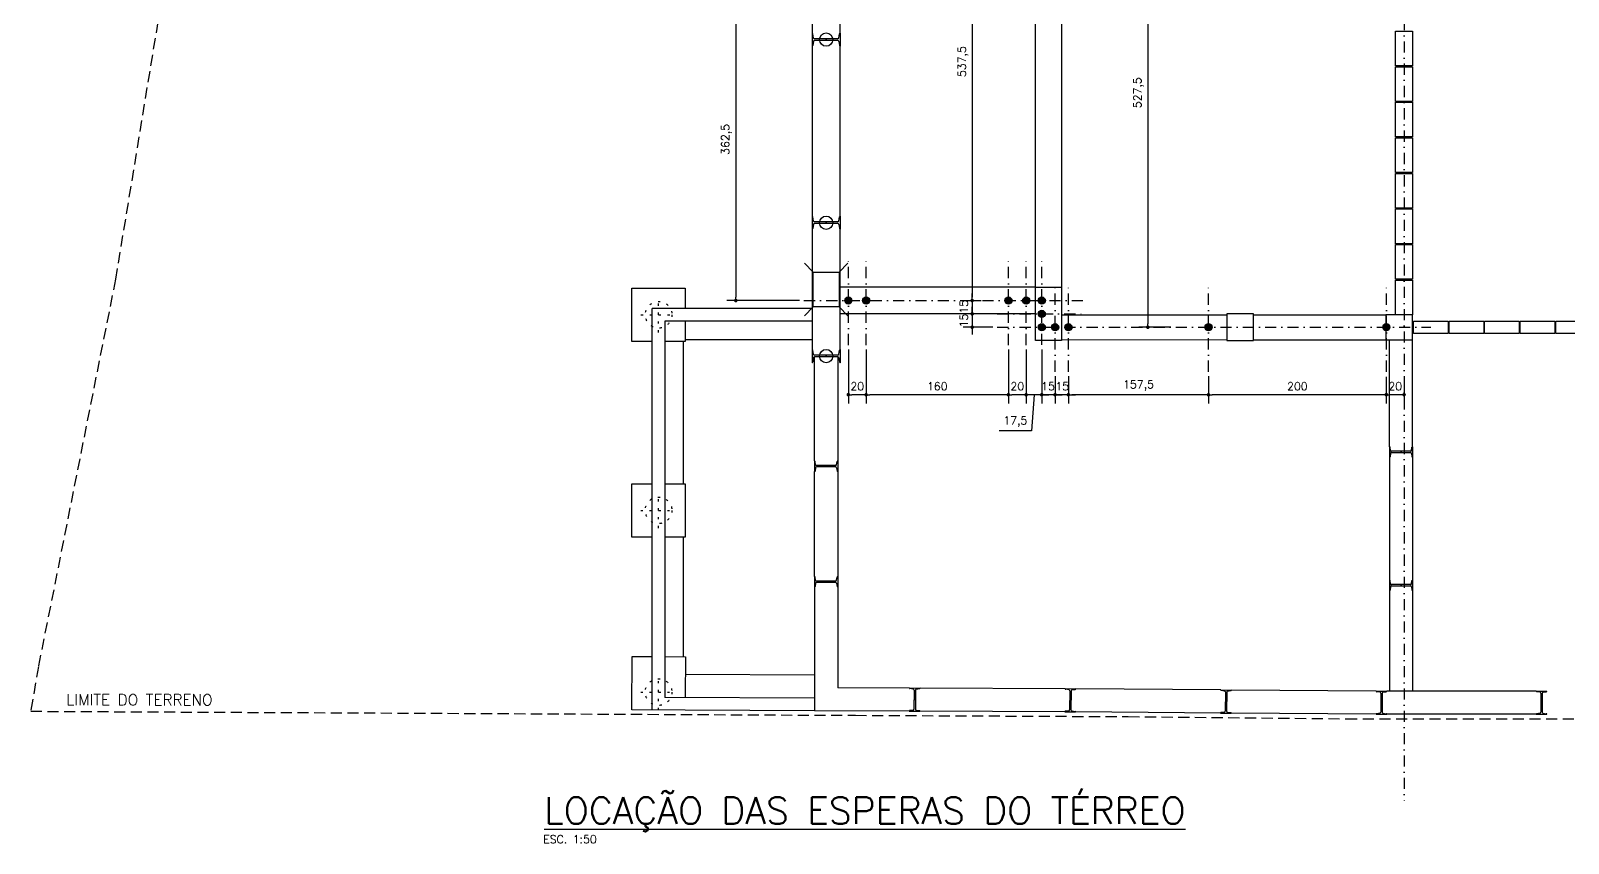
# Model space of a CAD drawing. Extents: x 26375 to 47400, y -1187 to 1911.
# Drawn here: x 42141 to 43870, y -349 to 565 of the extents above; entities that cross this region are included whole.
import ezdxf

# ---------------------------------------------------------------- set-up
doc = ezdxf.new("R2010")
doc.units = 0
doc.header["$LTSCALE"] = 25
for name, pattern in [('DASHDOT', [1, 0.5, -0.25, 0, -0.25]), ('DASHED2', [0.375, 0.25, -0.125]), ('ESTILO_TQS_0002', [0.4, 0.1, -0.3])]:
    doc.linetypes.add(name, pattern=pattern)
for name, color, linetype in [('COTA', 1, 'Continuous'), ('EIXO_AUXILIAR', 1, 'DASHDOT'), ('EIXOS', 1, 'DASHDOT'), ('FERRO', 4, 'Continuous'), ('H7', 1, 'Continuous'), ('PROJ', 252, 'Continuous'), ('T2', 3, 'Continuous'), ('T4', 6, 'Continuous'), ('TERRENO', 1, 'Continuous'), ('TEXTO', 3, 'Continuous')]:
    doc.layers.add(name, color=color, linetype=linetype)
doc.styles.add('COTA', font='romans.shx')
doc.styles.add('TEXTO1', font='romans.shx', dxfattribs={"height": 9})
doc.styles.add('TEXTO2', font='romans.shx', dxfattribs={"height": 12.5})
doc.styles.add('Texto4', font='romans.shx', dxfattribs={"height": 30})
doc.dimstyles.new('forma', dxfattribs={"dimtxt": 1.8, "dimasz": 0.8, "dimexe": 2, "dimexo": 1, "dimgap": 1, "dimtad": 1, "dimdec": 1, "dimzin": 9, "dimtxsty": 'COTA', "dimblk1": 'DOT', "dimblk2": 'DOT', "dimsah": 1, "dimcen": 0, "dimdle": 1, "dimclrd": 256, "dimclre": 256, "dimclrt": 2, "dimadec": 0, "dimazin": 0, "dimtfac": 1, "dimtdec": 0, "dimtmove": 0, "dimatfit": 3, "dimfxl": 1, "dimtolj": 1, "dimtzin": 0, "dimarcsym": 0})

# ---------------------------------------------------------------- blocks, each defined once
blk = doc.blocks.new('A$Cfd6049db')
at = {"layer": 'PROJ'}
for points in [[(-2835.9, -1242), (-2835.9, -1203), (-2816.9, -1203), (-2816.9, -1242), (-2835.9, -1242)], [(-2835.9, -1282), (-2835.9, -1243), (-2816.9, -1243), (-2816.9, -1282), (-2835.9, -1282)], [(-2835.9, -1322), (-2835.9, -1283), (-2816.9, -1283), (-2816.9, -1322), (-2835.9, -1322)], [(-2835.9, -1362), (-2835.9, -1323), (-2816.9, -1323), (-2816.9, -1362), (-2835.9, -1362)], [(-2835.9, -1402), (-2835.9, -1363), (-2816.9, -1363), (-2816.9, -1402), (-2835.9, -1402)], [(-2835.9, -1442), (-2835.9, -1403), (-2816.9, -1403), (-2816.9, -1442), (-2835.9, -1442)], [(-2835.9, -1482), (-2835.9, -1443), (-2816.9, -1443), (-2816.9, -1482), (-2835.9, -1482)], [(-2835.9, -1522), (-2835.9, -1483), (-2816.9, -1483), (-2816.9, -1522), (-2835.9, -1522)], [(-2815.9, -1529), (-2776.9, -1529), (-2776.9, -1543), (-2815.9, -1543), (-2815.9, -1529)], [(-2775.9, -1529), (-2736.9, -1529), (-2736.9, -1543), (-2775.9, -1543), (-2775.9, -1529)], [(-2735.9, -1529), (-2696.9, -1529), (-2696.9, -1543), (-2735.9, -1543), (-2735.9, -1529)], [(-2695.9, -1529), (-2656.9, -1529), (-2656.9, -1543), (-2695.9, -1543), (-2695.9, -1529)], [(-2655.9, -1529), (-2616.9, -1529), (-2616.9, -1543), (-2655.9, -1543), (-2655.9, -1529)]]:
    blk.add_lwpolyline(points, dxfattribs=at)
blk = doc.blocks.new('perfilW310x52')
at = {"layer": 'PROJ', "linetype": 'Continuous'}
for p, q in [((-0.084, 0.158), (0.064, 0.158)), ((-0.031, 0.144), (-0.076, 0.151)), ((-0.02, 0.132), (-0.02, -0.132)), ((0, 0.132), (0, -0.132)), ((0.011, 0.144), (0.056, 0.151)), ((-0.084, -0.158), (0.064, -0.158)), ((-0.031, -0.144), (-0.076, -0.151)), ((0.011, -0.144), (0.056, -0.151))]:
    blk.add_line(p, q, dxfattribs=at)
at = {"layer": 'PROJ'}
blk.add_circle((-0.01, 0), 0.075, dxfattribs=at)
at = {"layer": 'PROJ', "linetype": 'Continuous'}
for centre, radius, start, end in [((-0.076, 0.158), 0.00749, 180, 270), ((-0.032, 0.132), 0.0125, 0, 81.1582), ((0.012, 0.132), 0.0125, 98.8418, 180), ((0.056, 0.158), 0.00749, 270, 0), ((-0.076, -0.158), 0.00749, 90, 180), ((-0.032, -0.132), 0.0125, 278.8418, 0), ((0.012, -0.132), 0.0125, 180, 261.1582), ((0.056, -0.158), 0.00749, 0, 90)]:
    blk.add_arc(centre, radius, start, end, dxfattribs=at)
at = {"layer": 'PROJ'}
blk.add_point((-0.01, 0), dxfattribs=at)
blk = doc.blocks.new('perfilW250x38-5')
at = {"layer": 'PROJ', "linetype": 'Continuous'}
for p, q in [((0.086, 0.066), (0.206, 0.066)), ((0.129, 0.054), (0.092, 0.059)), ((0.138, 0.043), (0.138, -0.172)), ((0.154, 0.043), (0.154, -0.172)), ((0.163, 0.054), (0.2, 0.059)), ((0.086, -0.194), (0.206, -0.194)), ((0.129, -0.183), (0.092, -0.188)), ((0.163, -0.183), (0.2, -0.188))]:
    blk.add_line(p, q, dxfattribs=at)
for centre, radius, start, end in [((0.092, 0.066), 0.00614, 180, 270), ((0.128, 0.043), 0.0102, 0, 81.1582), ((0.164, 0.043), 0.0102, 98.8418, 180), ((0.2, 0.066), 0.00614, 270, 0), ((0.128, -0.172), 0.0102, 278.8418, 0), ((0.164, -0.172), 0.0102, 180, 261.1582), ((0.092, -0.194), 0.00614, 90, 180), ((0.2, -0.194), 0.00614, 0, 90)]:
    blk.add_arc(centre, radius, start, end, dxfattribs=at)
at = {"layer": 'PROJ'}
blk.add_point((0.146, -0.064), dxfattribs=at)
blk = doc.blocks.new('A$Cef5519e7')
at = {"layer": 'PROJ'}
for points in [[(926, -138.8), (1094, -137.6)], [(554, -141.6), (410, -142.7)], [(410, -281.8), (410, -142.7)], [(734, -140.3), (566.1, -141.6)], [(746.1, -140.2), (914, -138.9)], [(436, -168.5), (554.2, -167.6)], [(436, -168.5), (436, -281.8)], [(566.1, -167.6), (734.2, -166.3)], [(914.2, -164.9), (746.3, -166.2)], [(1094.2, -163.6), (926.2, -164.8)], [(1064, -281.5), (1064, -163.8)], [(1090, -281.5), (1090, -163.6)], [(410, -409.8), (410, -293.9)], [(436, -293.9), (436, -409.8)], [(1064, -293.6), (1064, -431.5)], [(1090, -293.6), (1090, -431.5)], [(410, -421.9), (410, -542.9)], [(436, -421.9), (436, -542.9)], [(407.5, -646.5), (407.5, -551.2)], [(438.5, -646.5), (438.5, -551.2)], [(407.5, -805.2), (407.5, -661.2)], [(438.5, -805.2), (438.5, -661.2)], [(407.5, -915.2), (407.5, -820)], [(438.5, -915.2), (438.5, -820)], [(407.5, -1049), (407.5, -930)], [(438.5, -1049), (438.5, -930)], [(407.5, -1128.9), (407.5, -1063.6)], [(438.5, -1128.9), (438.5, -1063.6)], [(407.5, -1209), (407.5, -1143.7)], [(438.5, -1209), (438.5, -1143.7)], [(415, -1292.9), (407.5, -1223.7)], [(438.5, -1223.7), (446, -1293)], [(415, -1373), (415, -1307.7)], [(446, -1307.7), (446, -1373)], [(415, -1579), (415, -1387.7)], [(446, -1387.7), (446, -1579)], [(415, -1729), (415, -1593.7)], [(446, -1593.7), (446, -1729)], [(417.5, -1854.1), (417.5, -1737.3)], [(443.5, -1737.3), (443.5, -1854.1)], [(417.5, -1984.1), (417.5, -1866.2)], [(443.5, -1866.2), (443.5, -1984.1)], [(1064, -1850.3), (1064, -1988.2)], [(1090, -1850.3), (1090, -1988.2)], [(417.5, -1996.2), (417.5, -2135.2)], [(443.5, -1996.2), (443.5, -2109.3)], [(1064, -2000.3), (1064, -2113.2)], [(1090, -2000.3), (1090, -2113.2)], [(524.1, -2109.7), (443.5, -2109.3)], [(699.2, -2110.5), (536.1, -2109.7)], [(874.2, -2111.8), (711.3, -2110.6)], [(1048.9, -2113.2), (886.3, -2112)], [(1228.9, -2113.2), (1061, -2113.2)], [(524.1, -2135.7), (417.5, -2135.2)], [(699.2, -2136.5), (536, -2135.7)], [(874.2, -2137.8), (711, -2136.6)], [(1048.9, -2139.2), (886, -2138)], [(1228.9, -2139.2), (1061, -2139.2)]]:
    blk.add_lwpolyline(points, dxfattribs=at)
at = {"layer": 'PROJ', "color": 111}
for name, p, xscale, yscale, zscale, rotation in [('perfilW250x38-5', (1085.4, -144.2), 100, 100, 100, 0.4262441067884888), ('perfilW250x38-5', (725.5, -146.9), 100, 100, 100, 0.4262441067884888), ('perfilW250x38-5', (905.5, -145.5), 100, 100, 100, 0.4262441067884888), ('perfilW250x38-5', (429.4, -273.3), 100, 100, 100, 270), ('perfilW250x38-5', (1083.4, -272.9), 100, 100, 100, 270), ('perfilW250x38-5', (429.4, -401.3), 100, 100, 100, 270), ('perfilW250x38-5', (1083.4, -423), 100, 100, 100, 270), ('perfilW310x52', (423, -544.9), 100, 100, 100, 270), ('perfilW310x52', (423, -654.9), 100, 100, 100, 270), ('perfilW310x52', (423, -813.6), 100, 100, 100, 270), ('perfilW310x52', (423, -923.6), 100, 100, 100, 270), ('perfilW310x52', (423, -1057.3), 100, 100, 100, 270), ('perfilW310x52', (423, -1137.3), 100, 100, 100, 270), ('perfilW310x52', (423, -1217.3), 100, 100, 100, 270), ('perfilW310x52', (430.5, -1301.3), 100, 100, 100, 270), ('perfilW310x52', (430.5, -1381.3), 100, 100, 100, 270), ('perfilW310x52', (430.5, -1587.3), 100, 100, 100, 270), ('perfilW310x52', (430.5, -1737.3), 100, 100, 100, 270), ('perfilW250x38-5', (1083.4, -1829.6), 100, 100, 100, 270), ('perfilW250x38-5', (436.9, -1845.6), 100, 100, 100, 270), ('perfilW250x38-5', (436.9, -1975.6), 100, 100, 100, 270), ('perfilW250x38-5', (1083.4, -1979.6), 100, 100, 100, 270), ('perfilW250x38-5', (515.5, -2116.2), 99.99999999999999, 99.99999999999999, 99.99999999999999, 359.7283603501822), ('perfilW250x38-5', (690.6, -2116.9), 100, 100, 100, 359.4352138632432), ('perfilW250x38-5', (865.6, -2118.3), 100, 100, 100, 359.4352138632432)]:
    blk.add_blockref(name, p, dxfattribs=dict(at, xscale=xscale, yscale=yscale, zscale=zscale, rotation=rotation))
at = {"layer": 'PROJ', "color": 111, "xscale": 100, "yscale": 100, "zscale": 100}
for p in [(545.4, -148.1), (1040.4, -2119.8), (1220.4, -2119.8)]:
    blk.add_blockref('perfilW250x38-5', p, dxfattribs=at)
blk = doc.blocks.new('GR-1409')
at = {"layer": 'H7'}
blk.add_hatch(color=256, dxfattribs=at).paths.add_polyline_path([(-4, 0, 1), (4, 0, 1)])
at = {"layer": 'FERRO', "linetype": 'Continuous'}
blk.add_circle((0, 0), 4, dxfattribs=at)
blk = doc.blocks.new('GR-0909')
at = {"layer": 'H7'}
blk.add_hatch(color=256, dxfattribs=at).paths.add_polyline_path([(4, 0, 1), (-4, 0, 1)])
at = {"layer": 'FERRO', "linetype": 'Continuous'}
blk.add_circle((0, 0), 4, dxfattribs=at)
blk = doc.blocks.new('_Dot')
at = {"color": 0, "linetype": 'ByBlock', "lineweight": -2}
blk.add_line((-0.5, 0), (-1, 0), dxfattribs=at)
at = {"color": 0, "linetype": 'ByBlock', "const_width": 0.5}
blk.add_lwpolyline([(-0.25, 0, 1), (0.25, 0, 1)], format="xyb", close=True, dxfattribs=at)
blk = doc.blocks.new('*D1141')
at = {"layer": 'COTA', "lineweight": -2, "transparency": 16777216}
for p, q in [((42972.7, 623.7), (42923.6, 623.7)), ((42933.6, 619.7), (42933.6, 265.2)), ((43005.2, 261.2), (42923.6, 261.2))]:
    blk.add_line(p, q, dxfattribs=at)
at = {"layer": 'Defpoints', "color": 0, "transparency": 16777216}
for p in [(42977.7, 623.7), (42933.6, 261.2), (43010.2, 261.2)]:
    blk.add_point(p, dxfattribs=at)
at = {"layer": 'COTA', "lineweight": -2, "transparency": 16777216, "xscale": 4, "yscale": 4, "zscale": 4}
for p, rotation in [((42933.6, 623.7), 90), ((42933.6, 261.2), 270)]:
    blk.add_blockref('_Dot', p, dxfattribs=dict(at, rotation=rotation))
at = {"layer": 'COTA', "color": 2, "transparency": 16777216, "insert": (42923.2, 442.5), "char_height": 9, "attachment_point": 5, "rotation": 90, "style": 'COTA'}
blk.add_mtext('\\A1;362,5 ', dxfattribs=at)
blk = doc.blocks.new('*D1145')
at = {"layer": 'COTA', "lineweight": -2, "transparency": 16777216}
for p, q in [((43207.4, 798.7), (43189.5, 798.7)), ((43199.5, 794.7), (43199.5, 265.2)), ((43193.9, 261.2), (43209.5, 261.2))]:
    blk.add_line(p, q, dxfattribs=at)
at = {"layer": 'Defpoints', "color": 0, "transparency": 16777216}
for p in [(43212.4, 798.7), (43188.9, 261.2), (43199.5, 261.2)]:
    blk.add_point(p, dxfattribs=at)
at = {"layer": 'COTA', "lineweight": -2, "transparency": 16777216, "xscale": 4, "yscale": 4, "zscale": 4}
for p, rotation in [((43199.5, 798.7), 90), ((43199.5, 261.2), 270)]:
    blk.add_blockref('_Dot', p, dxfattribs=dict(at, rotation=rotation))
at = {"layer": 'COTA', "color": 2, "transparency": 16777216, "insert": (43189.2, 530), "char_height": 9, "attachment_point": 5, "rotation": 90, "style": 'COTA'}
blk.add_mtext('\\A1;537,5 ', dxfattribs=at)
blk = doc.blocks.new('*D1146')
at = {"layer": 'COTA', "lineweight": -2, "transparency": 16777216}
for p, q in [((43193.9, 261.2), (43209.5, 261.2)), ((43199.5, 265.2), (43199.5, 269.2)), ((43199.5, 261.2), (43199.5, 246.2)), ((43222.7, 246.2), (43189.5, 246.2)), ((43199.5, 242.2), (43199.5, 238.2))]:
    blk.add_line(p, q, dxfattribs=at)
at = {"layer": 'Defpoints', "color": 0, "transparency": 16777216}
for p in [(43188.9, 261.2), (43199.5, 246.2), (43227.7, 246.2)]:
    blk.add_point(p, dxfattribs=at)
at = {"layer": 'COTA', "lineweight": -2, "transparency": 16777216, "xscale": 4, "yscale": 4, "zscale": 4}
for p, rotation in [((43199.5, 261.2), 270), ((43199.5, 246.2), 90)]:
    blk.add_blockref('_Dot', p, dxfattribs=dict(at, rotation=rotation))
at = {"layer": 'COTA', "color": 2, "transparency": 16777216, "insert": (43190, 254.2), "char_height": 9, "attachment_point": 5, "rotation": 90, "style": 'COTA'}
blk.add_mtext('\\A1;15 ', dxfattribs=at)
blk = doc.blocks.new('*D1147')
at = {"layer": 'COTA', "lineweight": -2, "transparency": 16777216}
for p, q in [((43222.7, 246.2), (43189.5, 246.2)), ((43199.5, 250.2), (43199.5, 254.2)), ((43199.5, 246.2), (43199.5, 231.2)), ((43222.7, 231.2), (43189.5, 231.2)), ((43199.5, 227.2), (43199.5, 223.2))]:
    blk.add_line(p, q, dxfattribs=at)
at = {"layer": 'Defpoints', "color": 0, "transparency": 16777216}
for p in [(43227.7, 246.2), (43199.5, 231.2), (43227.7, 231.2)]:
    blk.add_point(p, dxfattribs=at)
at = {"layer": 'COTA', "lineweight": -2, "transparency": 16777216, "xscale": 4, "yscale": 4, "zscale": 4}
for p, rotation in [((43199.5, 246.2), 270), ((43199.5, 231.2), 90)]:
    blk.add_blockref('_Dot', p, dxfattribs=dict(at, rotation=rotation))
at = {"layer": 'COTA', "color": 2, "transparency": 16777216, "insert": (43190, 238.7), "char_height": 9, "attachment_point": 5, "rotation": 90, "style": 'COTA'}
blk.add_mtext('\\A1;15 ', dxfattribs=at)
blk = doc.blocks.new('*D1153')
at = {"layer": 'COTA', "lineweight": -2, "transparency": 16777216}
for p, q in [((43442.7, 758.7), (43387, 758.7)), ((43397, 754.7), (43397, 235.2)), ((43422.9, 231.2), (43387, 231.2))]:
    blk.add_line(p, q, dxfattribs=at)
at = {"layer": 'Defpoints', "color": 0, "transparency": 16777216}
for p in [(43447.7, 758.7), (43397, 231.2), (43427.9, 231.2)]:
    blk.add_point(p, dxfattribs=at)
at = {"layer": 'COTA', "lineweight": -2, "transparency": 16777216, "xscale": 4, "yscale": 4, "zscale": 4}
for p, rotation in [((43397, 758.7), 90), ((43397, 231.2), 270)]:
    blk.add_blockref('_Dot', p, dxfattribs=dict(at, rotation=rotation))
at = {"layer": 'COTA', "color": 2, "transparency": 16777216, "insert": (43386.6, 495), "char_height": 9, "attachment_point": 5, "rotation": 90, "style": 'COTA'}
blk.add_mtext('\\A1;527,5 ', dxfattribs=at)
blk = doc.blocks.new('*D1172')
at = {"layer": 'COTA', "lineweight": -2, "transparency": 16777216}
for p, q in [((43665.2, 175.4), (43665.2, 145.3)), ((43685.2, 175.4), (43685.2, 145.3)), ((43681.2, 155.3), (43669.2, 155.3))]:
    blk.add_line(p, q, dxfattribs=at)
at = {"layer": 'Defpoints', "color": 0, "transparency": 16777216}
for p in [(43665.2, 180.4), (43685.2, 180.4), (43665.2, 155.3)]:
    blk.add_point(p, dxfattribs=at)
at = {"layer": 'COTA', "lineweight": -2, "transparency": 16777216, "xscale": 4, "yscale": 4, "zscale": 4, "rotation": 180}
blk.add_blockref('_Dot', (43665.2, 155.3), dxfattribs=at)
at = {"layer": 'COTA', "lineweight": -2, "transparency": 16777216, "xscale": 4, "yscale": 4, "zscale": 4}
blk.add_blockref('_Dot', (43685.2, 155.3), dxfattribs=at)
at = {"layer": 'COTA', "color": 2, "transparency": 16777216, "insert": (43675.2, 164.8), "char_height": 9, "attachment_point": 5, "style": 'COTA'}
blk.add_mtext('\\A1;20 ', dxfattribs=at)
blk = doc.blocks.new('*D1173')
at = {"layer": 'COTA', "lineweight": -2, "transparency": 16777216}
for p, q in [((43465.2, 176.2), (43465.2, 145.3)), ((43665.2, 175.4), (43665.2, 145.3)), ((43661.2, 155.3), (43469.2, 155.3))]:
    blk.add_line(p, q, dxfattribs=at)
at = {"layer": 'Defpoints', "color": 0, "transparency": 16777216}
for p in [(43465.2, 181.2), (43665.2, 180.4), (43465.2, 155.3)]:
    blk.add_point(p, dxfattribs=at)
at = {"layer": 'COTA', "lineweight": -2, "transparency": 16777216, "xscale": 4, "yscale": 4, "zscale": 4, "rotation": 180}
blk.add_blockref('_Dot', (43465.2, 155.3), dxfattribs=at)
at = {"layer": 'COTA', "lineweight": -2, "transparency": 16777216, "xscale": 4, "yscale": 4, "zscale": 4}
blk.add_blockref('_Dot', (43665.2, 155.3), dxfattribs=at)
at = {"layer": 'COTA', "color": 2, "transparency": 16777216, "insert": (43565.2, 164.8), "char_height": 9, "attachment_point": 5, "style": 'COTA'}
blk.add_mtext('\\A1;200 ', dxfattribs=at)
blk = doc.blocks.new('*D1174')
at = {"layer": 'COTA', "lineweight": -2, "transparency": 16777216}
for p, q in [((43307.7, 176.2), (43307.7, 145.3)), ((43465.2, 176.2), (43465.2, 145.3)), ((43461.2, 155.3), (43311.7, 155.3))]:
    blk.add_line(p, q, dxfattribs=at)
at = {"layer": 'Defpoints', "color": 0, "transparency": 16777216}
for p in [(43307.7, 181.2), (43465.2, 181.2), (43307.7, 155.3)]:
    blk.add_point(p, dxfattribs=at)
at = {"layer": 'COTA', "lineweight": -2, "transparency": 16777216, "xscale": 4, "yscale": 4, "zscale": 4, "rotation": 180}
blk.add_blockref('_Dot', (43307.7, 155.3), dxfattribs=at)
at = {"layer": 'COTA', "lineweight": -2, "transparency": 16777216, "xscale": 4, "yscale": 4, "zscale": 4}
blk.add_blockref('_Dot', (43465.2, 155.3), dxfattribs=at)
at = {"layer": 'COTA', "color": 2, "transparency": 16777216, "insert": (43386.5, 165.6), "char_height": 9, "attachment_point": 5, "style": 'COTA'}
blk.add_mtext('\\A1;157,5 ', dxfattribs=at)
blk = doc.blocks.new('*D1175')
at = {"layer": 'COTA', "lineweight": -2, "transparency": 16777216}
for p, q in [((43292.7, 176.2), (43292.7, 145.3)), ((43307.7, 176.2), (43307.7, 145.3)), ((43288.7, 155.3), (43284.7, 155.3)), ((43307.7, 155.3), (43292.7, 155.3)), ((43311.7, 155.3), (43315.7, 155.3))]:
    blk.add_line(p, q, dxfattribs=at)
at = {"layer": 'Defpoints', "color": 0, "transparency": 16777216}
for p in [(43292.7, 181.2), (43307.7, 181.2), (43292.7, 155.3)]:
    blk.add_point(p, dxfattribs=at)
at = {"layer": 'COTA', "lineweight": -2, "transparency": 16777216, "xscale": 4, "yscale": 4, "zscale": 4}
blk.add_blockref('_Dot', (43292.7, 155.3), dxfattribs=at)
at = {"layer": 'COTA', "lineweight": -2, "transparency": 16777216, "xscale": 4, "yscale": 4, "zscale": 4, "rotation": 180}
blk.add_blockref('_Dot', (43307.7, 155.3), dxfattribs=at)
at = {"layer": 'COTA', "color": 2, "transparency": 16777216, "insert": (43300.7, 164.8), "char_height": 9, "attachment_point": 5, "style": 'COTA'}
blk.add_mtext('\\A1;15 ', dxfattribs=at)
blk = doc.blocks.new('*D1176')
at = {"layer": 'COTA', "lineweight": -2, "transparency": 16777216}
for p, q in [((43277.7, 206.2), (43277.7, 145.3)), ((43292.7, 176.2), (43292.7, 145.3)), ((43273.7, 155.3), (43269.7, 155.3)), ((43292.7, 155.3), (43277.7, 155.3)), ((43296.7, 155.3), (43300.7, 155.3))]:
    blk.add_line(p, q, dxfattribs=at)
at = {"layer": 'Defpoints', "color": 0, "transparency": 16777216}
for p in [(43277.7, 211.2), (43292.7, 181.2), (43277.7, 155.3)]:
    blk.add_point(p, dxfattribs=at)
at = {"layer": 'COTA', "lineweight": -2, "transparency": 16777216, "xscale": 4, "yscale": 4, "zscale": 4}
blk.add_blockref('_Dot', (43277.7, 155.3), dxfattribs=at)
at = {"layer": 'COTA', "lineweight": -2, "transparency": 16777216, "xscale": 4, "yscale": 4, "zscale": 4, "rotation": 180}
blk.add_blockref('_Dot', (43292.7, 155.3), dxfattribs=at)
at = {"layer": 'COTA', "color": 2, "transparency": 16777216, "insert": (43284.7, 164.8), "char_height": 9, "attachment_point": 5, "style": 'COTA'}
blk.add_mtext('\\A1;15 ', dxfattribs=at)
blk = doc.blocks.new('*D1177')
at = {"layer": 'COTA', "lineweight": -2, "transparency": 16777216}
for p, q in [((43260.2, 206.2), (43260.2, 145.3)), ((43277.7, 206.2), (43277.7, 145.3)), ((43256.2, 155.3), (43252.2, 155.3)), ((43277.7, 155.3), (43260.2, 155.3)), ((43277.7, 155.3), (43260.2, 155.3)), ((43269, 155.3), (43266.1, 114.7)), ((43281.7, 155.3), (43285.7, 155.3)), ((43266.1, 114.7), (43229.9, 114.7))]:
    blk.add_line(p, q, dxfattribs=at)
at = {"layer": 'Defpoints', "color": 0, "transparency": 16777216}
for p in [(43260.2, 211.2), (43277.7, 211.2), (43260.2, 155.3)]:
    blk.add_point(p, dxfattribs=at)
at = {"layer": 'COTA', "lineweight": -2, "transparency": 16777216, "xscale": 4, "yscale": 4, "zscale": 4}
blk.add_blockref('_Dot', (43260.2, 155.3), dxfattribs=at)
at = {"layer": 'COTA', "lineweight": -2, "transparency": 16777216, "xscale": 4, "yscale": 4, "zscale": 4, "rotation": 180}
blk.add_blockref('_Dot', (43277.7, 155.3), dxfattribs=at)
at = {"layer": 'COTA', "color": 2, "transparency": 16777216, "insert": (43248, 125), "char_height": 9, "attachment_point": 5, "style": 'COTA'}
blk.add_mtext('\\A1;17,5 ', dxfattribs=at)
blk = doc.blocks.new('*D1178')
at = {"layer": 'COTA', "lineweight": -2, "transparency": 16777216}
for p, q in [((43240.2, 206.2), (43240.2, 145.3)), ((43260.2, 206.2), (43260.2, 145.3)), ((43256.2, 155.3), (43244.2, 155.3))]:
    blk.add_line(p, q, dxfattribs=at)
at = {"layer": 'Defpoints', "color": 0, "transparency": 16777216}
for p in [(43240.2, 211.2), (43260.2, 211.2), (43240.2, 155.3)]:
    blk.add_point(p, dxfattribs=at)
at = {"layer": 'COTA', "lineweight": -2, "transparency": 16777216, "xscale": 4, "yscale": 4, "zscale": 4, "rotation": 180}
blk.add_blockref('_Dot', (43240.2, 155.3), dxfattribs=at)
at = {"layer": 'COTA', "lineweight": -2, "transparency": 16777216, "xscale": 4, "yscale": 4, "zscale": 4}
blk.add_blockref('_Dot', (43260.2, 155.3), dxfattribs=at)
at = {"layer": 'COTA', "color": 2, "transparency": 16777216, "insert": (43250.2, 164.8), "char_height": 9, "attachment_point": 5, "style": 'COTA'}
blk.add_mtext('\\A1;20 ', dxfattribs=at)
blk = doc.blocks.new('*D1179')
at = {"layer": 'COTA', "lineweight": -2, "transparency": 16777216}
for p, q in [((43080.2, 206.2), (43080.2, 145.3)), ((43240.2, 206.2), (43240.2, 145.3)), ((43236.2, 155.3), (43084.2, 155.3))]:
    blk.add_line(p, q, dxfattribs=at)
at = {"layer": 'Defpoints', "color": 0, "transparency": 16777216}
for p in [(43080.2, 211.2), (43240.2, 211.2), (43080.2, 155.3)]:
    blk.add_point(p, dxfattribs=at)
at = {"layer": 'COTA', "lineweight": -2, "transparency": 16777216, "xscale": 4, "yscale": 4, "zscale": 4, "rotation": 180}
blk.add_blockref('_Dot', (43080.2, 155.3), dxfattribs=at)
at = {"layer": 'COTA', "lineweight": -2, "transparency": 16777216, "xscale": 4, "yscale": 4, "zscale": 4}
blk.add_blockref('_Dot', (43240.2, 155.3), dxfattribs=at)
at = {"layer": 'COTA', "color": 2, "transparency": 16777216, "insert": (43160.2, 164.8), "char_height": 9, "attachment_point": 5, "style": 'COTA'}
blk.add_mtext('\\A1;160 ', dxfattribs=at)
blk = doc.blocks.new('*D1180')
at = {"layer": 'COTA', "lineweight": -2, "transparency": 16777216}
for p, q in [((43060.2, 206.2), (43060.2, 145.3)), ((43080.2, 206.2), (43080.2, 145.3)), ((43076.2, 155.3), (43064.2, 155.3))]:
    blk.add_line(p, q, dxfattribs=at)
at = {"layer": 'Defpoints', "color": 0, "transparency": 16777216}
for p in [(43060.2, 211.2), (43080.2, 211.2), (43060.2, 155.3)]:
    blk.add_point(p, dxfattribs=at)
at = {"layer": 'COTA', "lineweight": -2, "transparency": 16777216, "xscale": 4, "yscale": 4, "zscale": 4, "rotation": 180}
blk.add_blockref('_Dot', (43060.2, 155.3), dxfattribs=at)
at = {"layer": 'COTA', "lineweight": -2, "transparency": 16777216, "xscale": 4, "yscale": 4, "zscale": 4}
blk.add_blockref('_Dot', (43080.2, 155.3), dxfattribs=at)
at = {"layer": 'COTA', "color": 2, "transparency": 16777216, "insert": (43070.2, 164.8), "char_height": 9, "attachment_point": 5, "style": 'COTA'}
blk.add_mtext('\\A1;20 ', dxfattribs=at)

msp = doc.modelspace()

# ---------------------------------------------------------------- linework, layer by layer
at = {"layer": 'EIXO_AUXILIAR', "color": 2}
for p, q in [((43060.24, 211.22), (43060.24, 311.22)), ((43080.24, 211.22), (43080.24, 311.22)), ((43240.24, 211.22), (43240.24, 311.22)), ((43260.24, 211.22), (43260.24, 311.22)), ((43277.75, 211.23), (43277.75, 311.23)), ((43292.74, 181.22), (43292.74, 281.22)), ((43307.74, 181.22), (43307.74, 281.22)), ((43465.24, 181.22), (43465.24, 281.22)), ((43665.24, 181.22), (43665.24, 281.22)), ((43010.24, 261.22), (43327.74, 261.23)), ((43227.74, 246.23), (43327.74, 246.23)), ((43227.74, 231.22), (43715.24, 231.22))]:
    msp.add_line(p, q, dxfattribs=at)
at = {"layer": 'EIXOS'}
msp.add_line((43685.24, 1858), (43685.24, -301.3), dxfattribs=at)
at = {"layer": 'PROJ'}
for p, q in [((42816.86, 215.22), (42816.86, 275.22)), ((42816.86, 275.22), (42876.86, 275.22)), ((42876.86, 275.22), (42876.86, 252.22)), ((42839.74, -199.29), (42839.74, 252.22)), ((42853.74, 238.22), (42853.74, -185.35)), ((42876.86, 238.22), (42876.86, 215.22)), ((42839.74, 215.22), (42816.86, 215.22)), ((42876.86, 215.22), (42853.74, 215.22)), ((42874.74, 55.22), (42874.74, 215.22)), ((42816.74, -4.78), (42816.74, 55.22)), ((42816.74, 55.22), (42839.74, 55.22)), ((42853.74, 55.22), (42876.74, 55.22)), ((42876.74, 55.22), (42876.74, -4.78)), ((42839.74, -4.78), (42816.74, -4.78)), ((42876.74, -4.78), (42853.74, -4.78)), ((42874.74, -139.45), (42874.74, -4.78)), ((42816.79, -199.18), (42817.06, -139.19)), ((42817.06, -139.19), (42839.74, -139.29)), ((42853.74, -139.35), (42877.06, -139.46)), ((42877.06, -139.46), (42876.85, -185.46)), ((42876.79, -199.46), (42816.79, -199.18))]:
    msp.add_line(p, q, dxfattribs=at)
at = {"layer": 'PROJ', "linetype": 'ESTILO_TQS_0002'}
for p, q in [((42846.86, 225.23), (42846.86, 265.22)), ((42826.87, 245.22), (42866.86, 245.22)), ((42846.74, 5.23), (42846.74, 45.22)), ((42826.74, 25.22), (42866.73, 25.22)), ((42846.74, -199.23), (42846.74, -159.24)), ((42826.75, -179.23), (42866.74, -179.23))]:
    msp.add_line(p, q, dxfattribs=at)
at = {"layer": 'PROJ'}
for points in [[(43299.74, 776.72), (43299.74, 276.23)], [(43270.74, 276.22), (43270.74, 584.72)], [(43020.74, 293.22), (43049.74, 293.22), (43049.74, 254.22), (43020.74, 254.22), (43020.74, 293.22)], [(43270.74, 276.23), (43050.74, 276.22)], [(43270.74, 276.23), (43299.74, 276.23), (43299.74, 216.22), (43270.74, 216.22), (43270.74, 276.23)], [(43019.74, 252.22), (42839.74, 252.22)], [(43270.74, 246.22), (43050.74, 246.22)], [(43299.74, 245.23), (43485.74, 245.23)], [(43485.74, 216.22), (43515.74, 216.22), (43515.74, 246.22), (43485.74, 246.22), (43485.74, 216.22)], [(43515.74, 245.22), (43664.74, 245.22)], [(43019.74, 238.22), (42853.74, 238.22)], [(43019.74, 217.22), (42876.86, 217.22)], [(43299.74, 217.23), (43485.74, 217.22)], [(43515.74, 217.22), (43664.74, 217.22)], [(43668.74, 96.86), (43668.74, 217.22)], [(43694.74, 96.86), (43694.74, 217.22)], [(43022.24, -160.12), (42876.97, -159.46)], [(43022.24, -186.12), (42853.74, -185.35)], [(43022.24, -200.12), (42876.79, -199.46)]]:
    msp.add_lwpolyline(points, dxfattribs=at)
at = {"layer": 'PROJ', "linetype": 'Continuous'}
for points in [[(43020.74, 293.22), (43010.74, 303.22)], [(43049.74, 293.22), (43059.73, 303.22)], [(43020.74, 254.22), (43010.74, 244.22)], [(43049.74, 254.22), (43059.73, 244.22)], [(43664.74, 217.22), (43694.74, 217.22), (43694.74, 245.22), (43664.74, 245.22), (43664.74, 217.22)]]:
    msp.add_lwpolyline(points, dxfattribs=at)
at = {"layer": 'PROJ', "linetype": 'ESTILO_TQS_0002'}
for centre in [(42846.86, 245.22), (42846.74, 25.22), (42846.74, -179.23)]:
    msp.add_ellipse(centre, major_axis=(10.61, 10.61), ratio=1, start_param=5.497787143782041, end_param=11.78097245096163, dxfattribs=at)
at = {"layer": 'TERRENO', "linetype": 'DASHED2', "ltscale": 2}
msp.add_lwpolyline([(45180.69, 1808.98), (44431.33, 1805.88), (43748.64, 1802.83), (42490.36, 1793.47), (42320.1, 796.76), (42236.07, 285.37), (42149.36, -150.24), (42140.74, -200.78), (43068.22, -205.32), (43375.01, -206.77), (43619.87, -209.19), (44192.07, -209.14), (44720.92, -217.74), (44958.38, -218.64)], dxfattribs=at)

# ---------------------------------------------------------------- block references
for name, p in [('GR-1409', (43060.24, 261.22)), ('GR-1409', (43080.24, 261.22)), ('GR-1409', (43240.24, 261.22)), ('GR-1409', (43260.24, 261.22)), ('GR-0909', (43277.74, 261.23)), ('GR-0909', (43277.74, 246.23)), ('GR-0909', (43277.74, 231.22)), ('GR-0909', (43292.74, 231.22)), ('GR-0909', (43307.74, 231.22)), ('GR-1409', (43465.24, 231.22)), ('GR-1409', (43665.24, 231.22))]:
    msp.add_blockref(name, p)
at = {"layer": 'PROJ'}
for name, p in [('A$Cef5519e7', (42604.75, 1935.05)), ('A$Cfd6049db', (46511.6, 1767.21))]:
    msp.add_blockref(name, p, dxfattribs=at)

# ---------------------------------------------------------------- texts
at = {"layer": 'T2', "style": 'TEXTO2'}
msp.add_text('LIMITE DO TERRENO', height=12.5, rotation=359.9665, dxfattribs=at).set_placement((42180.69, -194.05))
at = {"layer": 'T4', "style": 'Texto4'}
msp.add_text('%%ULOCAÇÃO DAS ESPERAS DO TÉRREO', height=30, dxfattribs=at).set_placement((42718.17, -327.51))
at = {"layer": 'TEXTO', "color": 2, "style": 'TEXTO1'}
msp.add_text('ESC. 1:50', height=9, dxfattribs=at).set_placement((42717.06, -349.24))

# ---------------------------------------------------------------- dimensions: what is measured, and where the dimension line sits
at = {"layer": 'COTA'}
for base, p1, p2, picture, middle in [((43199.51, 261.23), (43212.39, 798.72), (43188.89, 261.23), '*D1145', (43189.16, 529.97)), ((43396.97, 231.22), (43447.74, 758.72), (43427.86, 231.22), '*D1153', (43386.62, 494.97)), ((42933.58, 261.22), (42977.74, 623.72), (43010.24, 261.22), '*D1141', (42923.23, 442.47))]:
    dim = msp.add_linear_dim(base=base, p1=p1, p2=p2, angle=90, dimstyle='forma', override={"dimscale": 5, "dimpost": ' ', "dimtmove": 1}, dxfattribs=at)
    dim.commit()
    dim.dimension.update_dxf_attribs({"geometry": picture, "text_midpoint": middle})
for base, p1, p2, picture, middle in [((43199.51, 246.23), (43188.89, 261.23), (43227.74, 246.23), '*D1146', (43199.51, 254.23)), ((43199.51, 231.22), (43227.74, 246.23), (43227.74, 231.22), '*D1147', (43199.51, 238.72))]:
    dim = msp.add_linear_dim(base=base, p1=p1, p2=p2, angle=90, dimstyle='forma', override={"dimscale": 5, "dimpost": ' ', "dimtmove": 1}, dxfattribs=at)
    dim.commit()
    dim.dimension.update_dxf_attribs({"geometry": picture, "text_midpoint": middle, "dimtype": 160})
for base, p1, p2, override, picture, middle in [((43060.24, 155.27), (43080.24, 211.22), (43060.24, 211.22), {"dimscale": 5, "dimpost": ' ', "dimtmove": 1}, '*D1180', (43070.24, 155.27)), ((43260.24, 155.27), (43277.75, 211.23), (43260.24, 211.22), {"dimscale": 5, "dimpost": ' ', "dimtmove": 1}, '*D1177', (43261.09, 114.65)), ((43240.24, 155.27), (43260.24, 211.22), (43240.24, 211.22), {"dimscale": 5, "dimpost": ' ', "dimtmove": 1}, '*D1178', (43250.24, 155.27)), ((43277.75, 155.27), (43292.74, 181.22), (43277.75, 211.23), {"dimscale": 5, "dimpost": ' ', "dimtmove": 1}, '*D1176', (43284.74, 155.27)), ((43292.74, 155.27), (43307.74, 181.22), (43292.74, 181.22), {"dimscale": 5, "dimpost": ' ', "dimtmove": 1}, '*D1175', (43300.74, 155.27)), ((43665.24, 155.27), (43685.24, 180.38), (43665.24, 180.38), {"dimscale": 5, "dimpost": ' '}, '*D1172', (43675.24, 155.27))]:
    dim = msp.add_linear_dim(base=base, p1=p1, p2=p2, dimstyle='forma', override=override, dxfattribs=at)
    dim.commit()
    dim.dimension.update_dxf_attribs({"geometry": picture, "text_midpoint": middle, "dimtype": 160})
for base, p1, p2, picture, middle in [((43080.24, 155.27), (43240.24, 211.22), (43080.24, 211.22), '*D1179', (43160.24, 164.77)), ((43307.74, 155.27), (43465.24, 181.22), (43307.74, 181.22), '*D1174', (43386.49, 165.63)), ((43465.24, 155.27), (43665.24, 180.38), (43465.24, 181.22), '*D1173', (43565.24, 164.77))]:
    dim = msp.add_linear_dim(base=base, p1=p1, p2=p2, dimstyle='forma', override={"dimscale": 5, "dimpost": ' ', "dimtmove": 1}, dxfattribs=at)
    dim.commit()
    dim.dimension.update_dxf_attribs({"geometry": picture, "text_midpoint": middle})

doc.saveas('drawing.dxf')
